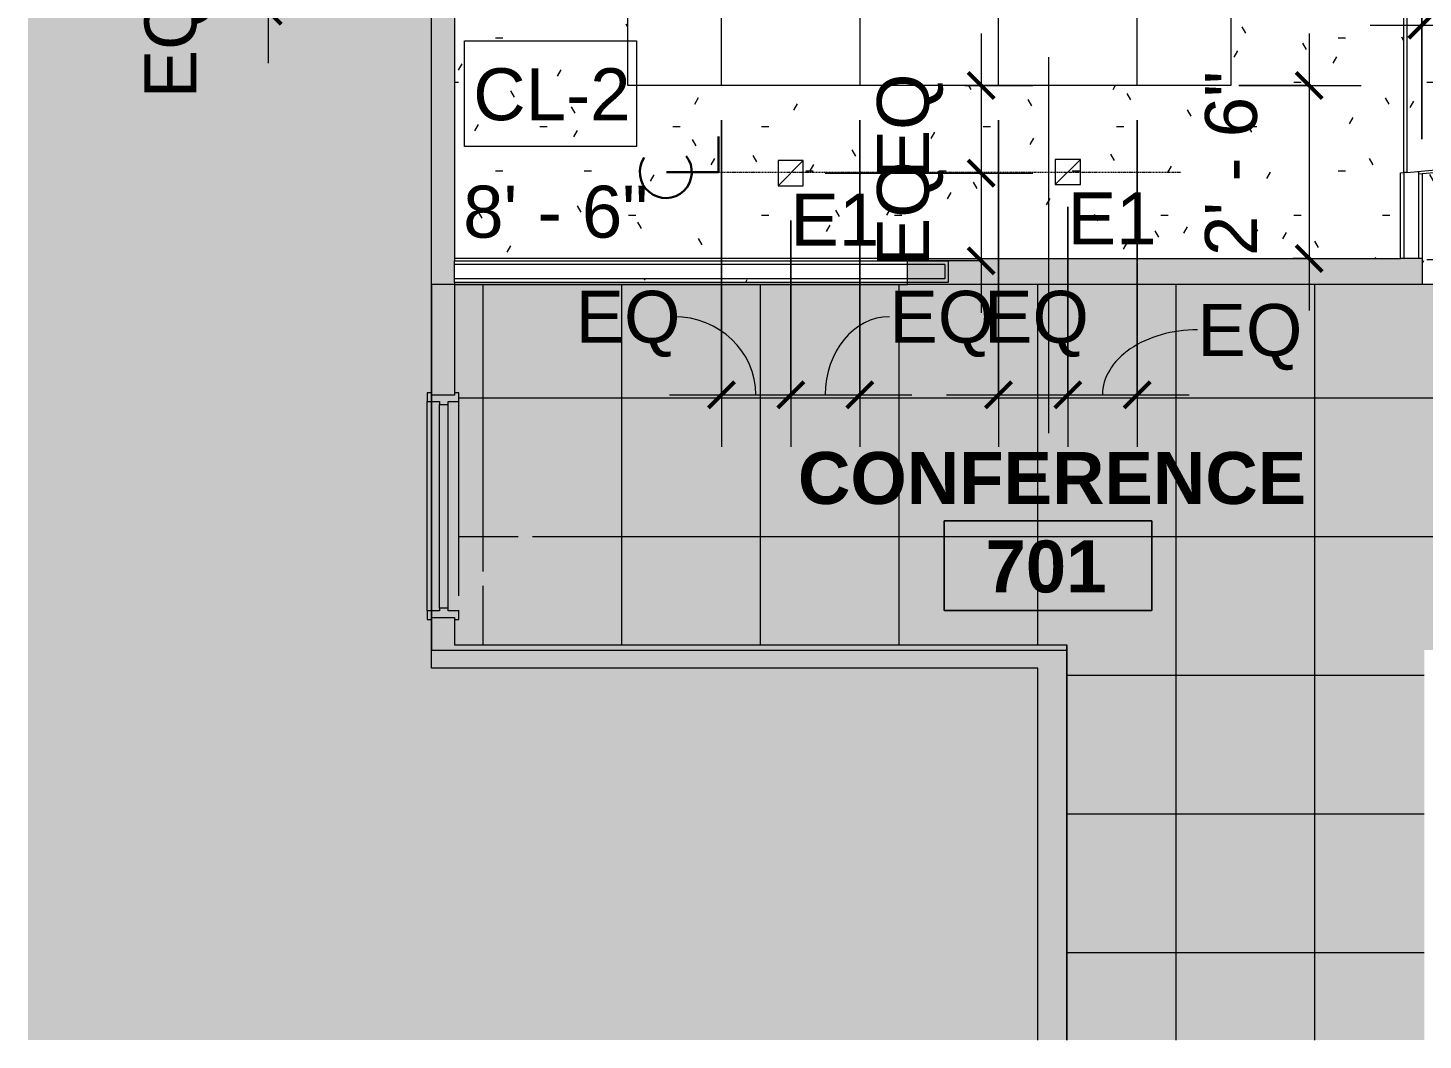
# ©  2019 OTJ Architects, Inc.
# Model space of a CAD drawing. Header units: inches. Extents: x 587 to 2050, y 1170 to 2086.
# Drawn here: x 587.2 to 828.8, y 1170.5 to 1345.7 of the extents above; entities that cross this region are included whole.
import ezdxf

# ---------------------------------------------------------------- set-up
doc = ezdxf.new("R2010")
doc.units = ezdxf.units.IN
doc.header["$MEASUREMENT"] = 0
doc.linetypes.add('Center 1_4_', pattern=[0.53125, 0.25, -0.09375, 0.09375, -0.09375])
for name, color, linetype, lineweight in [('A-ANNO-DIMS', 211, 'Continuous', 9), ('A-ANNO-DIMS-96', 211, 'Continuous', 9), ('A-ANNO-NOTE', 131, 'Continuous', 9), ('A-AREA-IDEN', 2, 'Continuous', 9), ('A-CLNG', 13, 'Continuous', 13), ('A-CLNG-IDEN', 151, 'Continuous', 9), ('A-CLNG-PATT', 13, 'Continuous', 13), ('A-DETL', 90, 'Continuous', 9), ('A-DETL-CNTR', 5, 'Center 1_4_', 9), ('A-DETL-GENF', 92, 'Continuous', 9), ('A-DOOR', 31, 'Continuous', 13), ('A-WALL', 113, 'Continuous', 13), ('A-WALL-PATT', 111, 'Continuous', 13), ('CORRIDOR', 7, 'Continuous', 9), ('E-LITE-EQPM', 33, 'Continuous', 9), ('E-LITE-EQPM-IDEN', 33, 'Continuous', 9), ('I-WALL', 2, 'Continuous', 13), ('Victor Bldg - 7th Floor_LINK_dwg', 8, 'Continuous', 9)]:
    doc.layers.add(name, color=color, linetype=linetype, lineweight=lineweight)
doc.styles.add('Arial', font='arial.ttf', dxfattribs={"height": 9})
doc.styles.add('Swis721 Lt BT', font='swissl.ttf', dxfattribs={"height": 9})
doc.styles.add('Swis721 Lt BT_B', font='', dxfattribs={"height": 9})
doc.styles.get('Swis721 Lt BT_B').set_extended_font_data('Swis721 Lt BT', bold=True)
doc.dimstyles.new('OTJ_-_3_32__Linear__1_2__Tolerance', dxfattribs={"dimscale": 12, "dimtxt": 9.497835, "dimasz": 0.375, "dimexe": 0.75, "dimexo": 0.5, "dimgap": 0.5, "dimtad": 1, "dimdec": 1, "dimrnd": 0.5, "dimzin": 3, "dimdsep": 46, "dimlunit": 4, "dimtxsty": 'Swis721 Lt BT', "dimblk1": 'OBLIQUE', "dimblk2": 'OBLIQUE', "dimsah": 1, "dimcen": 0.09, "dimdle": 0.75, "dimazin": 0, "dimtfac": 1, "dimtdec": 4, "dimtix": 1, "dimtmove": 0, "dimatfit": 3, "dimfxl": 1, "dimtvp": 1, "dimfrac": 2, "dimtolj": 1, "dimtzin": 0, "dimarcsym": 2})
doc.dimstyles.new('OTJ_-_3_32__Linear__1_2__Tolerance_1', dxfattribs={"dimscale": 12, "dimtxt": 9.497835, "dimasz": 0.375, "dimexe": 0.75, "dimexo": 0.5, "dimgap": 0.5, "dimtad": 1, "dimdec": 1, "dimrnd": 0.5, "dimzin": 3, "dimdsep": 46, "dimlunit": 4, "dimtxsty": 'Swis721 Lt BT', "dimblk1": 'OBLIQUE', "dimblk2": 'OBLIQUE', "dimsah": 1, "dimcen": 0.09, "dimdle": 0.75, "dimazin": 0, "dimtfac": 1, "dimtdec": 4, "dimtix": 1, "dimtmove": 1, "dimatfit": 3, "dimfxl": 1, "dimtvp": 1, "dimfrac": 2, "dimtolj": 1, "dimtzin": 0, "dimarcsym": 2})
pattern_1 = [(0, (0, 0), (30.72, 7.68), [1.267, -21.773, 1.267, -21.773, -122.88]), (0, (0, 0), (30.72, 7.68), [-46.08, 1.267, -44.813, 1.267, -21.773, -53.76]), (0, (0, 0), (30.72, 7.68), [-115.2, 1.267, -14.093, 1.267, -37.133]), (120, (11.52, 3.84), (-22.011075, 22.7643), [1.267, -21.773, 1.267, -21.773, -122.88]), (120, (11.52, 3.84), (-22.011075, 22.7643), [-46.08, 1.267, -44.813, 1.267, -21.773, -53.76]), (120, (11.52, 3.84), (-22.011075, 22.7643), [-115.2, 1.267, -14.093, 1.267, -37.133]), (240, (15.36, 19.2), (-8.708925, -30.4443), [1.267, -21.773, 1.267, -21.773, -122.88]), (240, (15.36, 19.2), (-8.708925, -30.4443), [-46.08, 1.267, -44.813, 1.267, -21.773, -53.76]), (240, (15.36, 19.2), (-8.708925, -30.4443), [-115.2, 1.267, -14.093, 1.267, -37.133])]

# ---------------------------------------------------------------- blocks, each defined once
blk = doc.blocks.new('Door - Single - Solid Door-6976403-REFLECTED CEILING PLAN')
at = {"layer": 'A-DOOR'}
h = blk.add_hatch(color=250, dxfattribs=at)
h.paths.add_polyline_path([(-15.63, 2.66), (-15.63, 1.91), (-15.26, 1.91), (-15.26, -2.09), (-15.63, -2.09), (-15.63, -2.84), (-14.13, -2.84), (-14.13, -0.96), (-13.63, -0.96), (-13.63, 0.54), (-14.13, 0.54), (-14.13, 2.66), (-15.26, 2.66)], flags=0)
h.paths.add_polyline_path([(21.62, 0.54), (21.62, -0.96), (22.12, -0.96), (22.12, -2.84), (23.62, -2.84), (23.62, -2.09), (23.24, -2.09), (23.24, 1.91), (23.62, 1.91), (23.62, 2.66), (22.12, 2.66), (22.12, 0.54)], flags=0)
at = {"layer": 'A-DOOR', "color": 8, "lineweight": 20}
for p, q in [((-14.13, 2.66), (-15.63, 2.66)), ((-15.63, 2.66), (-15.63, 1.91)), ((-14.13, 0.54), (-14.13, 2.66)), ((22.12, 2.66), (22.12, 0.54)), ((23.62, 2.66), (22.12, 2.66)), ((23.62, 1.91), (23.62, 2.66)), ((-13.63, 0.54), (-14.13, 0.54)), ((-13.63, -0.96), (-13.63, 0.54)), ((21.62, 0.54), (21.62, -0.96)), ((22.12, 0.54), (21.62, 0.54)), ((-15.63, -2.09), (-15.63, -2.84)), ((-14.13, -0.96), (-13.63, -0.96)), ((-14.13, -2.84), (-14.13, -0.96)), ((21.62, -0.96), (22.12, -0.96)), ((22.12, -0.96), (22.12, -2.84)), ((23.62, -2.84), (23.62, -2.09)), ((-15.63, -2.84), (-14.13, -2.84)), ((22.12, -2.84), (23.62, -2.84))]:
    blk.add_line(p, q, dxfattribs=at)
at = {"layer": 'A-DOOR', "lineweight": 9}
for p, q in [((-14.13, 2.66), (22.12, 2.66)), ((-13.63, 0.54), (21.62, 0.54)), ((-13.63, -0.96), (21.62, -0.96)), ((-14.13, -2.84), (-14.01, -2.84)), ((-11.53, -2.84), (22.12, -2.84))]:
    blk.add_line(p, q, dxfattribs=at)
blk = doc.blocks.new('Victor Bldg - 7th Floor_LINK_dwg-6972240-REFLECTED CEILING PLAN')
at = {"layer": 'CORRIDOR'}
blk.add_line((767.14, 1170.48), (767.14, 1238.77), dxfattribs=at)
blk = doc.blocks.new('L-Recessed Square Downlight - 4_-4552743-REFLECTED CEILING PLAN')
at = {"layer": 'E-LITE-EQPM'}
for p, q in [((-2.1875, -2.1875), (-2.1875, 2.1875)), ((-2.1875, 2.1875), (2.1875, 2.1875)), ((-2.1875, 2.1875), (2.1875, -2.1875)), ((2.1875, 2.1875), (2.1875, -2.1875)), ((2.1875, -2.1875), (-2.1875, -2.1875))]:
    blk.add_line(p, q, dxfattribs=at)
blk = doc.blocks.new('Room Tag - Room Name and Number-3379422-REFLECTED CEILING PLAN')
at = {"layer": 'A-AREA-IDEN'}
for p, q in [((-0.1881, -0.1636), (-0.1881, -0.0018)), ((-0.1881, -0.0018), (0.1869, -0.0018)), ((0.1869, -0.0018), (-0.1881, -0.0018)), ((-0.1881, -0.0018), (-0.1881, -0.1636)), ((0.1869, -0.0018), (0.1869, -0.1636)), ((0.1869, -0.1636), (0.1869, -0.0018)), ((0.1869, -0.1636), (-0.1881, -0.1636)), ((-0.1881, -0.1636), (0.1869, -0.1636))]:
    blk.add_line(p, q, dxfattribs=at)
blk = doc.blocks.new('DIMBLOCK7-REFLECTED CEILING PLAN')
at = {"layer": 'A-ANNO-DIMS-96', "transparency": 16777216}
for p, q in [((752.26, 1344.78), (752.26, 1320.59)), ((749.45, 1335.78), (761.26, 1335.78)), ((752.26, 1335.78), (749.45, 1335.78)), ((725.3, 1320.59), (761.26, 1320.59)), ((752.26, 1320.59), (725.3, 1320.59))]:
    blk.add_line(p, q, dxfattribs=at)
at = {"layer": 'A-ANNO-DIMS-96', "lineweight": 50, "transparency": 16777216}
for p, q in [((752.26, 1335.78), (750.01, 1338.03)), ((752.26, 1335.78), (754.51, 1333.53)), ((752.26, 1320.59), (750.01, 1322.84)), ((752.26, 1320.59), (754.51, 1318.34))]:
    blk.add_line(p, q, dxfattribs=at)
at = {"layer": 'A-ANNO-DIMS-96', "color": 0, "transparency": 16777216, "insert": (734.25, 1319.67), "char_height": 9, "width": 20.443, "attachment_point": 1, "rotation": 90, "line_spacing_factor": 1.005062, "style": 'Swis721 Lt BT'}
blk.add_mtext('EQ', dxfattribs=at)
blk = doc.blocks.new('_Oblique')
at = {"color": 0, "linetype": 'ByBlock', "lineweight": -2}
blk.add_line((-0.5, -0.5), (0.5, 0.5), dxfattribs=at)
blk = doc.blocks.new('DIMBLOCK8-REFLECTED CEILING PLAN')
at = {"layer": 'A-ANNO-DIMS-96', "lineweight": 50, "transparency": 16777216}
for p, q in [((752.26, 1320.59), (750.01, 1322.84)), ((752.26, 1320.59), (754.51, 1318.34)), ((752.26, 1305.41), (750.01, 1307.66)), ((752.26, 1305.41), (754.51, 1303.16))]:
    blk.add_line(p, q, dxfattribs=at)
at = {"layer": 'A-ANNO-DIMS-96', "transparency": 16777216}
for p, q in [((725.3, 1320.59), (761.26, 1320.59)), ((752.26, 1320.59), (725.3, 1320.59)), ((752.26, 1320.59), (752.26, 1296.41)), ((752.59, 1305.41), (743.26, 1305.41)), ((752.26, 1305.41), (752.59, 1305.41))]:
    blk.add_line(p, q, dxfattribs=at)
at = {"layer": 'A-ANNO-DIMS-96', "color": 0, "transparency": 16777216, "insert": (734.25, 1304.48), "char_height": 9, "width": 20.443, "attachment_point": 1, "rotation": 90, "line_spacing_factor": 1.005062, "style": 'Swis721 Lt BT'}
blk.add_mtext('EQ', dxfattribs=at)
blk = doc.blocks.new('DIMBLOCK9-REFLECTED CEILING PLAN')
at = {"layer": 'A-ANNO-DIMS-96', "transparency": 16777216}
for p, q in [((809.06, 1344.78), (809.06, 1296.78)), ((796.93, 1335.78), (818.06, 1335.78)), ((809.06, 1335.78), (796.93, 1335.78)), ((806.24, 1305.78), (818.06, 1305.78)), ((809.06, 1305.78), (806.24, 1305.78))]:
    blk.add_line(p, q, dxfattribs=at)
at = {"layer": 'A-ANNO-DIMS-96', "lineweight": 50, "transparency": 16777216}
for p, q in [((809.06, 1335.78), (806.81, 1338.03)), ((809.06, 1335.78), (811.31, 1333.53)), ((809.06, 1305.78), (806.81, 1308.03)), ((809.06, 1305.78), (811.31, 1303.53))]:
    blk.add_line(p, q, dxfattribs=at)
at = {"layer": 'A-ANNO-DIMS-96', "color": 0, "transparency": 16777216, "insert": (791.04, 1306.23), "char_height": 9, "width": 34.9159, "attachment_point": 1, "rotation": 90, "line_spacing_factor": 1.005062, "style": 'Swis721 Lt BT'}
blk.add_mtext('2\' - 6"', dxfattribs=at)
blk = doc.blocks.new('DIMBLOCK24-REFLECTED CEILING PLAN')
at = {"layer": 'A-ANNO-DIMS-96', "lineweight": 50, "transparency": 16777216}
for p, q in [((628.81, 1360.64), (626.56, 1362.89)), ((628.81, 1360.64), (631.06, 1358.39)), ((628.81, 1348.64), (626.56, 1350.89)), ((628.81, 1348.64), (631.06, 1346.39))]:
    blk.add_line(p, q, dxfattribs=at)
at = {"layer": 'A-ANNO-DIMS-96', "transparency": 16777216}
for p, q in [((667.91, 1360.64), (619.81, 1360.64)), ((628.81, 1360.64), (628.81, 1339.64)), ((628.81, 1360.64), (667.91, 1360.64)), ((685.09, 1348.64), (619.81, 1348.64)), ((628.81, 1348.64), (685.09, 1348.64))]:
    blk.add_line(p, q, dxfattribs=at)
blk.add_ellipse((628.81, 1350.59), major_axis=(16.93, 0), ratio=0.239373, start_param=1.570796, end_param=3.141593, dxfattribs=at)
at = {"layer": 'A-ANNO-DIMS-96', "color": 0, "transparency": 16777216, "insert": (607.4, 1333.55), "char_height": 9, "width": 20.443, "attachment_point": 1, "rotation": 90, "line_spacing_factor": 1.005062, "style": 'Swis721 Lt BT'}
blk.add_mtext('EQ', dxfattribs=at)
blk = doc.blocks.new('DIMBLOCK27-REFLECTED CEILING PLAN')
at = {"layer": 'A-ANNO-DIMS-96', "transparency": 16777216}
for p, q in [((707.3, 1329.78), (707.3, 1273.19)), ((707.3, 1282.19), (707.3, 1329.78)), ((719.3, 1312.41), (719.3, 1273.19)), ((719.3, 1282.19), (719.3, 1312.41)), ((698.3, 1282.19), (719.3, 1282.19))]:
    blk.add_line(p, q, dxfattribs=at)
at = {"layer": 'A-ANNO-DIMS-96', "lineweight": 50, "transparency": 16777216}
for p, q in [((707.3, 1282.19), (709.55, 1284.44)), ((719.3, 1282.19), (721.55, 1284.44)), ((707.3, 1282.19), (705.05, 1279.94)), ((719.3, 1282.19), (717.05, 1279.94))]:
    blk.add_line(p, q, dxfattribs=at)
at = {"layer": 'A-ANNO-DIMS-96', "transparency": 16777216}
blk.add_ellipse((699.08, 1282.19), major_axis=(14.21, 0), ratio=0.952478, start_param=0, end_param=1.570796, dxfattribs=at)
at = {"layer": 'A-ANNO-DIMS-96', "color": 0, "transparency": 16777216, "insert": (682.05, 1300.21), "char_height": 9, "width": 20.443, "attachment_point": 1, "line_spacing_factor": 1.005062, "style": 'Swis721 Lt BT'}
blk.add_mtext('EQ', dxfattribs=at)
blk = doc.blocks.new('DIMBLOCK28-REFLECTED CEILING PLAN')
at = {"layer": 'A-ANNO-DIMS-96', "transparency": 16777216}
for p, q in [((731.3, 1329.78), (731.3, 1273.19)), ((731.3, 1282.19), (731.3, 1329.78)), ((719.3, 1312.41), (719.3, 1273.19)), ((719.3, 1282.19), (719.3, 1312.41)), ((719.3, 1282.19), (740.3, 1282.19))]:
    blk.add_line(p, q, dxfattribs=at)
at = {"layer": 'A-ANNO-DIMS-96', "lineweight": 50, "transparency": 16777216}
for p, q in [((719.3, 1282.19), (721.55, 1284.44)), ((731.3, 1282.19), (733.55, 1284.44)), ((719.3, 1282.19), (717.05, 1279.94)), ((731.3, 1282.19), (729.05, 1279.94))]:
    blk.add_line(p, q, dxfattribs=at)
at = {"layer": 'A-ANNO-DIMS-96', "transparency": 16777216}
blk.add_ellipse((736.39, 1282.19), major_axis=(0, 13.54), ratio=0.819703, start_param=0, end_param=1.570796, dxfattribs=at)
at = {"layer": 'A-ANNO-DIMS-96', "color": 0, "transparency": 16777216, "insert": (736.39, 1300.21), "char_height": 9, "width": 20.443, "attachment_point": 1, "line_spacing_factor": 1.005062, "style": 'Swis721 Lt BT'}
blk.add_mtext('EQ', dxfattribs=at)
blk = doc.blocks.new('DIMBLOCK29-REFLECTED CEILING PLAN')
at = {"layer": 'A-ANNO-DIMS-96', "transparency": 16777216}
for p, q in [((755.3, 1329.78), (755.3, 1273.19)), ((755.3, 1282.19), (755.3, 1329.78)), ((767.3, 1314.78), (767.3, 1273.19)), ((767.3, 1282.19), (767.3, 1314.78)), ((746.3, 1282.19), (767.3, 1282.19))]:
    blk.add_line(p, q, dxfattribs=at)
at = {"layer": 'A-ANNO-DIMS-96', "lineweight": 50, "transparency": 16777216}
for p, q in [((755.3, 1282.19), (757.55, 1284.44)), ((767.3, 1282.19), (769.55, 1284.44)), ((755.3, 1282.19), (753.05, 1279.94)), ((767.3, 1282.19), (765.05, 1279.94))]:
    blk.add_line(p, q, dxfattribs=at)
at = {"layer": 'A-ANNO-DIMS-96', "color": 0, "transparency": 16777216, "insert": (752.78, 1300.21), "char_height": 9, "width": 20.443, "attachment_point": 1, "line_spacing_factor": 1.005062, "style": 'Swis721 Lt BT'}
blk.add_mtext('EQ', dxfattribs=at)
blk = doc.blocks.new('DIMBLOCK30-REFLECTED CEILING PLAN')
at = {"layer": 'A-ANNO-DIMS-96', "transparency": 16777216}
for p, q in [((779.3, 1329.78), (779.3, 1273.19)), ((779.3, 1282.19), (779.3, 1329.78)), ((767.3, 1314.78), (767.3, 1273.19)), ((767.3, 1282.19), (767.3, 1314.78)), ((767.3, 1282.19), (788.3, 1282.19))]:
    blk.add_line(p, q, dxfattribs=at)
at = {"layer": 'A-ANNO-DIMS-96', "lineweight": 50, "transparency": 16777216}
for p, q in [((767.3, 1282.19), (769.55, 1284.44)), ((779.3, 1282.19), (781.55, 1284.44)), ((767.3, 1282.19), (765.05, 1279.94)), ((779.3, 1282.19), (777.05, 1279.94))]:
    blk.add_line(p, q, dxfattribs=at)
at = {"layer": 'A-ANNO-DIMS-96', "transparency": 16777216}
blk.add_ellipse((789.75, 1282.19), major_axis=(16.46, 0), ratio=0.684422, start_param=1.570796, end_param=3.141593, dxfattribs=at)
at = {"layer": 'A-ANNO-DIMS-96', "color": 0, "transparency": 16777216, "insert": (789.75, 1297.93), "char_height": 9, "width": 20.443, "attachment_point": 1, "line_spacing_factor": 1.005062, "style": 'Swis721 Lt BT'}
blk.add_mtext('EQ', dxfattribs=at)
blk = doc.blocks.new('Centerline - Centerline-43150-REFLECTED CEILING PLAN')
at = {"layer": 'A-ANNO-NOTE', "lineweight": 30}
for p, q in [((0, 0.0259), (0, -0.0678)), ((0, -0.0678), (0.0642, -0.0678))]:
    blk.add_line(p, q, dxfattribs=at)
blk.add_arc((0, 0.0273), 0.0469, 55.7755, 308.0372, dxfattribs=at)
blk = doc.blocks.new('DIMBLOCK51-REFLECTED CEILING PLAN')
at = {"layer": 'A-ANNO-DIMS-96', "transparency": 16777216}
for p, q in [((870.75, 1361.12), (870.75, 1337.21)), ((870.75, 1346.21), (870.75, 1361.12)), ((828.62, 1326.45), (828.62, 1355.21)), ((819.62, 1346.21), (879.75, 1346.21)), ((828.62, 1346.21), (828.62, 1326.45))]:
    blk.add_line(p, q, dxfattribs=at)
at = {"layer": 'A-ANNO-DIMS-96', "lineweight": 50, "transparency": 16777216}
for p, q in [((828.62, 1346.21), (830.87, 1348.46)), ((870.75, 1346.21), (873, 1348.46)), ((828.62, 1346.21), (826.37, 1343.96)), ((870.75, 1346.21), (868.5, 1343.96))]:
    blk.add_line(p, q, dxfattribs=at)
at = {"layer": 'A-ANNO-DIMS-96', "color": 0, "transparency": 16777216, "insert": (835.14, 1364.23), "char_height": 9, "width": 34.9159, "attachment_point": 1, "line_spacing_factor": 1.005062, "style": 'Swis721 Lt BT'}
blk.add_mtext('3\' - 6"', dxfattribs=at)
blk = doc.blocks.new('DIMBLOCK52-REFLECTED CEILING PLAN')
at = {"layer": 'A-ANNO-DIMS-96', "transparency": 16777216}
for p, q in [((828.62, 1326.45), (828.62, 1434.69)), ((863.75, 1428), (863.75, 1416.69)), ((863.75, 1425.69), (863.75, 1428)), ((819.62, 1425.69), (872.75, 1425.69)), ((828.62, 1425.69), (828.62, 1326.45))]:
    blk.add_line(p, q, dxfattribs=at)
at = {"layer": 'A-ANNO-DIMS-96', "lineweight": 50, "transparency": 16777216}
for p, q in [((828.62, 1425.69), (830.87, 1427.94)), ((863.75, 1425.69), (866, 1427.94)), ((828.62, 1425.69), (826.37, 1423.44)), ((863.75, 1425.69), (861.5, 1423.44))]:
    blk.add_line(p, q, dxfattribs=at)
at = {"layer": 'A-ANNO-DIMS-96', "color": 0, "transparency": 16777216, "insert": (828.32, 1443.71), "char_height": 9, "width": 42.8759, "attachment_point": 1, "line_spacing_factor": 1.005062, "style": 'Swis721 Lt BT'}
blk.add_mtext('2\' - 11"', dxfattribs=at)

msp = doc.modelspace()

# ---------------------------------------------------------------- hatches: boundary and pattern name
at = {"layer": 'A-CLNG-PATT'}
h = msp.add_hatch(dxfattribs=at)
h.set_pattern_fill('FP_1', color=256, style=0, pattern_type=2)
h.set_pattern_definition(pattern_1)
h.paths.add_polyline_path([(928.7775, 1301.2804), (988.8295, 1301.2804), (976.5038, 1333.39), (828.625, 1320.4523), (828.625, 1301.2804), (926, 1301.2804)], flags=0)
h.paths.add_polyline_path([(1129.1725, 1301.7804), (1129.5, 1301.7804), (1129.5, 1373.5), (1093, 1373.5), (1093, 1373), (1068.5, 1373), (1068.5, 1398), (1093, 1398), (1093, 1397.7512), (1129.5, 1397.7512), (1129.5, 1437.0637), (1122.4672, 1437.0637), (1122.4672, 1539.375), (827.0927, 1539.375), (827.0927, 1535.9375), (826, 1535.9375), (826, 1320.7245), (976.8356, 1333.9209), (989.1732, 1301.7804), (1129.1548, 1301.7804)], flags=0)
h.paths.add_polyline_path([(1102.75, 1340.0304), (1006.75, 1340.0304), (1006.75, 1342.4054), (1102.75, 1342.4054)], flags=0)
h.paths.add_polyline_path([(935.5633, 1367.125), (871, 1367.125), (871, 1369.5), (942.5, 1369.5), (942.5, 1367.125)], flags=0)
h.paths.add_polyline_path([(853, 1373.5), (829, 1373.5), (829, 1397.5), (853, 1397.5)], flags=0)
h.paths.add_polyline_path([(1126.0825, 1377.25), (1129.5, 1377.25), (1129.5, 1394.0012), (1093, 1394.0012), (1093, 1377.25), (1112.5969, 1377.25)], flags=0)
h.paths.add_polyline_path([(1097.2797, 1398), (1096.5297, 1398), (1096.5297, 1436.8762), (1127.9825, 1436.8762), (1127.9825, 1436.1262), (1125.0297, 1436.1262), (1125.0297, 1398.75), (1127.9825, 1398.75), (1127.9825, 1398), (1100.7818, 1398)], flags=0)
h.paths.add_polyline_path([(1052.5, 1412), (980.5, 1412), (980.5, 1414.375), (1052.5, 1414.375)], flags=0)
h.paths.add_polyline_path([(911.5, 1434.0012), (864, 1434.0012), (864, 1436.3762), (911.5, 1436.3762), (911.5, 1434.3502)], flags=0)
h.paths.add_polyline_path([(1116.3937, 1445.9304), (1116, 1445.9304), (1116, 1529.9304), (1116.3937, 1529.9304), (1116.3937, 1446.2623)], flags=0)
h.paths.add_polyline_path([(980.5, 1475.0304), (962.9047, 1475.0304), (962.9047, 1477.4054), (1058.9047, 1477.4054), (1058.9047, 1475.0304), (1006.75, 1475.0304)], flags=0)
h.paths.add_polyline_path([(864, 1496.125), (846, 1496.125), (846, 1498.5), (893.5, 1498.5), (893.5, 1496.125)], flags=0)
h.paths.add_polyline_path([(935.5633, 1508.3012), (926, 1508.3012), (926, 1515.6988), (1022, 1515.6988), (1022, 1508.3012), (953.2534, 1508.3012)], flags=0)
h = msp.add_hatch(dxfattribs=at)
h.set_pattern_fill('FP_1', color=256, style=0, pattern_type=2)
h.set_pattern_definition(pattern_1)
h.paths.add_polyline_path([(661.0927, 1305.7804), (824.875, 1305.7804), (824.875, 1320.6261), (825.5, 1320.7245), (825.5, 1535.9375), (661.0927, 1535.9375), (661.0927, 1397.5849)], flags=0)
h.paths.add_polyline_path([(691.0927, 1335.7804), (691.0927, 1505.9375), (795.5, 1505.9375), (795.5, 1335.7804), (761.3893, 1335.7804)], flags=0)
h = msp.add_hatch(dxfattribs=at)
h.set_pattern_fill('FP_7', color=256, style=0, pattern_type=2)
h.set_pattern_definition([(270, (731.296, 1420.64), (-24, -1e-15), []), (180, (731.296, 1420.64), (3e-15, 24), [])])
h.paths.add_polyline_path([(795.5, 1335.7804), (795.5, 1505.9375), (691.0927, 1505.9375), (691.0927, 1335.7804), (779.5479, 1335.7804)], flags=0)
h.paths.add_polyline_path([(779.5479, 1371.6197), (706.5479, 1371.6197), (706.5479, 1373.3697), (779.5479, 1373.3697)], flags=0)
h.paths.add_polyline_path([(761.3893, 1419.4795), (706.5479, 1419.4795), (706.5479, 1421.2295), (779.5479, 1421.2295), (779.5479, 1419.4795)], flags=0)
h.paths.add_polyline_path([(779.5479, 1467.4795), (706.5479, 1467.4795), (706.5479, 1469.2295), (779.5479, 1469.2295)], flags=0)
h = msp.add_hatch(dxfattribs=at)
h.set_pattern_fill('FP_12', color=256, style=0, pattern_type=2)
h.set_pattern_definition([(0, (1002.06, 1209.64), (0, -24), []), (270, (1002.06, 1209.64), (-24, -1e-15), [])])
h.paths.add_polyline_path([(829, 1170.4789), (829, 1238), (1283.9113, 1238), (1283.9113, 1301.2804), (661.0927, 1301.2804), (661.0927, 1282.5238), (661.8427, 1282.5238), (661.8427, 1247.3736), (686.0611, 1271.5921), (687.2986, 1270.3546), (661.8427, 1244.8988), (661.8427, 1243.2738), (661.0927, 1243.2738), (661.0927, 1238.8988), (767.1111, 1238.8988), (767.1111, 1170.4789), (820.6855, 1170.4789)], flags=0)
at = {"layer": 'A-DETL-GENF'}
h = msp.add_hatch(color=9, dxfattribs=at)
h.paths.add_polyline_path([(670.2318, 1170.4789), (762.1111, 1170.4789), (762.1111, 1234.8988), (657.0927, 1234.8988), (657.0927, 1243.2738), (656.3427, 1243.2738), (656.3427, 1244.7738), (657.0927, 1244.7738), (657.075, 1281.0238), (656.3427, 1281.0238), (656.3427, 1282.5238), (657.0927, 1282.5238), (657.0665, 2035.5), (587.2153, 2035.5), (587.2153, 1170.4789), (657.0927, 1170.4789)], flags=0)
h.paths.add_polyline_path([(1036, 1170.4789), (1036, 1234.5), (867.4375, 1234.5), (867.4375, 1170.4789), (977.0503, 1170.4789)], flags=0)
h.paths.add_polyline_path([(861.9375, 1170.4789), (861.9375, 1234.5), (838, 1234.5), (838, 1170.4789)], flags=0)
h.paths.add_polyline_path([(1103, 1170.4789), (1283.9113, 1170.4789), (1283.9113, 1199), (1269.625, 1199), (1269.625, 1191.4687), (1264.625, 1191.4687), (1264.625, 1199), (1248, 1199), (1248, 1191.4687), (1243, 1191.4687), (1243, 1216), (1103, 1216), (1103, 1191.75), (1098, 1191.75), (1098, 1215.5), (1042, 1215.5), (1042, 1170.4789), (1098.0625, 1170.4789)], flags=0)
h.paths.add_polyline_path([(1248, 1202.5), (1283.9113, 1202.5), (1283.9113, 1234.5), (1248, 1234.5), (1248, 1232), (1247.9375, 1232), (1247.9375, 1216), (1248, 1216)], flags=0)
h.paths.add_polyline_path([(1103, 1219.5), (1244.4375, 1219.5), (1244.4375, 1232), (1098, 1232), (1098, 1234.5), (1042, 1234.5), (1042, 1223.5), (1098.0625, 1223.5), (1098.0625, 1231.75), (1101.5625, 1231.75), (1101.5625, 1219.5)], flags=0)
h.paths.add_polyline_path([(1237.375, 1305.7804), (1283.9113, 1305.7804), (1283.9113, 1348.5304), (1238.875, 1348.5304), (1238.875, 1347.7804), (1237.375, 1347.7804), (1237.375, 1349.9054), (1236.875, 1349.9054), (1236.875, 1351.4054), (1237.375, 1351.4054), (1237.375, 1353.2804), (1238.875, 1353.2804), (1238.875, 1352.5304), (1283.9113, 1352.5304), (1283.9113, 1761.5841), (1133, 1761.5841), (1133, 1352.5304), (1199.625, 1352.5304), (1199.625, 1353.2804), (1201.125, 1353.2804), (1201.125, 1351.4054), (1201.625, 1351.4054), (1201.625, 1349.9054), (1201.125, 1349.9054), (1201.125, 1347.7804), (1199.625, 1347.7804), (1199.625, 1348.5304), (1133, 1348.5304), (1133, 1305.7804), (1237.25, 1305.7804)], flags=0)
h.paths.add_polyline_path([(1283.9113, 1765.0841), (1283.9113, 2035.5), (1205, 2035.5), (1205, 1829.3138), (1279, 1829.3138), (1279, 1828.8138), (1205, 1828.8179), (1205, 1765.0841), (1279, 1765.0841)], flags=0)
msp.add_hatch(color=9, dxfattribs=at).paths.add_polyline_path([(794.1766, 1170.4789), (829, 1170.4789), (829, 1238), (1283.9113, 1238), (1283.9113, 1301.2804), (661.0927, 1301.2804), (661.0927, 1282.5238), (661.8427, 1282.5238), (661.8427, 1281.0238), (659.9677, 1281.0238), (659.9677, 1280.5238), (658.4677, 1280.5238), (658.4677, 1281.0238), (657.0927, 1281.0238), (657.0927, 1244.7738), (658.4677, 1244.7738), (658.4677, 1245.2738), (659.9677, 1245.2738), (659.9677, 1244.7738), (661.8427, 1244.7738), (661.8427, 1243.2738), (661.0927, 1243.2738), (661.0927, 1238.8988), (767.1111, 1238.8988), (767.1111, 1170.4789)], flags=0)
at = {"layer": 'A-WALL-PATT', "lineweight": 9}
h = msp.add_hatch(color=7, dxfattribs=at)
h.paths.add_polyline_path([(660.6053, 1234.8988), (661.0927, 1234.8988), (661.0927, 1243.6488), (657.0927, 1243.6488), (657.0927, 1234.8988)], flags=0)
h.paths.add_polyline_path([(661.0927, 1282.1488), (661.0927, 2035.4291), (657.0927, 2035.4291), (657.0927, 1282.1488)], flags=0)
h = msp.add_hatch(dxfattribs=at)
h.set_pattern_fill('FP_1', color=256, style=0, pattern_type=2)
h.set_pattern_definition(pattern_1)
h.paths.add_polyline_path([(824.875, 1305.7804), (825.5, 1305.7804), (825.5, 1320.6808), (824.875, 1320.6261), (824.875, 1306.4054)], flags=0)
for points in [[(826, 1301.2804), (828.625, 1301.2804), (828.625, 1305.7804), (739.5274, 1305.7804), (739.5274, 1301.2804), (825.5, 1301.2804)], [(761.3893, 1234.8988), (767.1111, 1234.8988), (767.1111, 1238.8988), (661.0927, 1238.8988), (661.0927, 1234.8988), (674.3023, 1234.8988)], [(767.1111, 1170.4789), (767.1111, 1234.8988), (762.1111, 1234.8988), (762.1111, 1170.4789)]]:
    msp.add_hatch(color=7, dxfattribs=at).paths.add_polyline_path(points, flags=0)
h = msp.add_hatch(dxfattribs=at)
h.set_pattern_fill('FP_1', color=256, style=0, pattern_type=2)
h.set_pattern_definition(pattern_1)
h.paths.add_polyline_path([(739.5274, 1301.6554), (739.5274, 1302.2804), (661.0927, 1302.2804), (661.0927, 1301.6554), (691.0927, 1301.6554)], flags=0)

# ---------------------------------------------------------------- linework, layer by layer
at = {"layer": 'A-AREA-IDEN'}
msp.add_line((763.928, 1340.6705), (763.928, 1275.5537), dxfattribs=at)
at = {"layer": 'A-CLNG'}
for p, q in [((691.0927, 1335.7804), (691.0927, 1505.9375)), ((795.5, 1505.9375), (795.5, 1335.7804)), ((795.5, 1335.7804), (691.0927, 1335.7804)), ((739.5274, 1305.7804), (661.0927, 1305.7804)), ((661.0927, 1301.2804), (739.5274, 1301.2804)), ((988.8295, 1301.2804), (828.625, 1301.2804))]:
    msp.add_line(p, q, dxfattribs=at)
at = {"layer": 'A-CLNG-IDEN', "flags": 128}
msp.add_lwpolyline([(662.8226, 1343.495), (692.5817, 1343.495), (692.5817, 1325.2257), (662.8226, 1325.2257)], close=True, dxfattribs=at)
at = {"layer": 'A-DETL'}
for p, q in [((657.0927, 1234.8988), (657.0927, 2035.5)), ((1283.9113, 1301.2804), (657.0927, 1301.2804)), ((657.0927, 1301.2804), (657.0927, 1238)), ((657.0927, 1238), (767.1111, 1238)), ((767.1111, 1238), (767.1111, 1170.4789)), ((762.1111, 1234.8988), (657.0927, 1234.8988)), ((762.1111, 1170.4789), (762.1111, 1234.8988))]:
    msp.add_line(p, q, dxfattribs=at)
at = {"layer": 'A-DETL-CNTR'}
msp.add_line((698.9052, 1320.7804), (786.9052, 1320.7804), dxfattribs=at)
at = {"layer": 'A-WALL', "color": 8, "lineweight": 20}
for p, q in [((657.0927, 1282.1488), (657.0927, 2035.4291)), ((661.0927, 1535.9375), (661.0927, 1305.4054)), ((739.5274, 1301.2804), (739.5274, 1305.7804)), ((739.5274, 1305.7804), (824.875, 1305.7804)), ((828.625, 1305.7804), (828.625, 1301.2804)), ((661.0927, 1301.6554), (661.0927, 1282.1488)), ((828.625, 1301.2804), (739.5274, 1301.2804)), ((661.0927, 1282.1488), (657.0927, 1282.1488)), ((657.0927, 1234.8988), (657.0927, 1243.6488)), ((657.0927, 1243.6488), (661.0927, 1243.6488)), ((661.0927, 1243.6488), (661.0927, 1238.8988)), ((661.0927, 1238.8988), (767.1111, 1238.8988)), ((767.1111, 1238.8988), (767.1111, 1234.8988)), ((762.1111, 1234.8988), (657.0927, 1234.8988))]:
    msp.add_line(p, q, dxfattribs=at)
at = {"layer": 'A-WALL'}
for p, q in [((826, 1320.7245), (825.5, 1320.6808)), ((825.5, 1320.6808), (825.5, 1305.7804)), ((828, 1320.8995), (828, 1305.7804)), ((828.625, 1320.4523), (828, 1320.3976)), ((661.0927, 1301.6554), (661.0927, 1305.4054)), ((745.9677, 1304.7804), (661.0927, 1304.7804)), ((745.9677, 1304.7804), (745.9677, 1302.2804)), ((828.625, 1305.7804), (824.875, 1305.7804)), ((745.9677, 1302.2804), (661.0927, 1302.2804))]:
    msp.add_line(p, q, dxfattribs=at)
at = {"layer": 'I-WALL'}
for p, q in [((825.5, 1320.6808), (825.5, 1498.5625)), ((826, 1498.5625), (826, 1320.7245)), ((826, 1320.7245), (928.7339, 1329.7126)), ((928.7775, 1329.2145), (828.625, 1320.4523)), ((824.875, 1320.6261), (825.5, 1320.6808)), ((824.875, 1305.7804), (824.875, 1320.6261)), ((828.625, 1320.4523), (828.625, 1305.7804)), ((661.0927, 1305.4054), (746.5927, 1305.4054)), ((746.5927, 1305.4054), (746.5927, 1301.6554)), ((746.5927, 1301.6554), (661.0927, 1301.6554))]:
    msp.add_line(p, q, dxfattribs=at)
at = {"layer": 'I-WALL', "color": 8, "lineweight": 20}
for p, q in [((762.1111, 1170.4789), (762.1111, 1234.8988)), ((767.1111, 1234.8988), (767.1111, 1170.4789))]:
    msp.add_line(p, q, dxfattribs=at)

# ---------------------------------------------------------------- block references
at = {"layer": 'A-ANNO-NOTE', "xscale": 96, "yscale": 96, "zscale": 96, "rotation": 89.9999999999997}
msp.add_blockref('Centerline - Centerline-43150-REFLECTED CEILING PLAN', (700.2956, 1320.7804), dxfattribs=at)
at = {"layer": 'A-AREA-IDEN', "xscale": 95.99999999999994, "yscale": 95.99999999999994, "zscale": 95.99999999999994}
msp.add_blockref('Room Tag - Room Name and Number-3379422-REFLECTED CEILING PLAN', (763.9173, 1260.5873), dxfattribs=at)
at = {"layer": 'A-DOOR', "rotation": 89.99999999999991}
msp.add_blockref('Door - Single - Solid Door-6976403-REFLECTED CEILING PLAN', (659.004, 1258.9047), dxfattribs=at)
at = {"layer": 'E-LITE-EQPM', "extrusion": (0, 0, -1)}
for p in [(-719.2964, 1320.5929), (-767.2964, 1320.7804)]:
    msp.add_blockref('L-Recessed Square Downlight - 4_-4552743-REFLECTED CEILING PLAN', p, dxfattribs=at)
at = {"layer": 'Victor Bldg - 7th Floor_LINK_dwg', "color": 7}
msp.add_blockref('Victor Bldg - 7th Floor_LINK_dwg-6972240-REFLECTED CEILING PLAN', (0, 0), dxfattribs=at)

# ---------------------------------------------------------------- texts
at = {"layer": 'A-AREA-IDEN', "char_height": 9, "attachment_point": 1, "style": 'Swis721 Lt BT_B'}
for s, insert, width in [('CONFERENCE', (720.5579, 1272.3037), 104.838), ('701', (753.0215, 1256.9851), 25.452)]:
    msp.add_mtext(s, dxfattribs=dict(at, insert=insert, width=width))
at = {"layer": 'A-CLNG-IDEN', "char_height": 9, "attachment_point": 1, "style": 'Swis721 Lt BT'}
for s, insert, width in [('CL-2', (664.3226, 1338.745), 32.118), ('8\' - 6"', (662.5841, 1318.4158), 36.36)]:
    msp.add_mtext(s, dxfattribs=dict(at, insert=insert, width=width))
at = {"layer": 'E-LITE-EQPM-IDEN', "char_height": 9, "width": 18.786, "attachment_point": 1, "style": 'Arial'}
for insert in [(719.2633, 1317.052), (767.2633, 1317.2395)]:
    msp.add_mtext('E1', dxfattribs=dict(at, insert=insert))

# ---------------------------------------------------------------- dimensions: what is measured, and where the dimension line sits
at = {"layer": 'A-ANNO-DIMS'}
for base, p2, override, picture, middle in [((863.75, 1425.6904), (863.75, 1434.0012), {"dimpost": '<>', "dimfxl": 118.857601}, 'DIMBLOCK52-REFLECTED CEILING PLAN', (846.1875, 1436.1904)), ((870.75, 1346.2121), (870.75, 1367.125), {"dimpost": '<>', "dimfxl": 62.871756}, 'DIMBLOCK51-REFLECTED CEILING PLAN', (849.6875, 1356.8374))]:
    dim = msp.add_linear_dim(base=base, p1=(828.625, 1320.4523), p2=p2, dimstyle='OTJ_-_3_32__Linear__1_2__Tolerance', override=override, dxfattribs=at)
    dim.commit()
    dim.dimension.update_dxf_attribs({"geometry": picture, "text_midpoint": middle})
dim = msp.add_linear_dim(base=(628.8075, 1348.6402), p1=(673.9052, 1360.6402), p2=(691.0927, 1348.6402), angle=90, text='EQ', dimstyle='OTJ_-_3_32__Linear__1_2__Tolerance_1', override={"dimpost": '<>', "dimfxl": 20.962112}, dxfattribs=at)
dim.commit()
dim.dimension.update_dxf_attribs({"geometry": 'DIMBLOCK24-REFLECTED CEILING PLAN', "text_midpoint": (613.3982, 1343.7728), "dimtype": 128, "text_rotation": 90})
for base, p1, p2, override, picture, middle in [((752.2633, 1320.5929), (755.4453, 1335.7804), (719.2964, 1320.5929), {"dimpost": '<>', "dimfxl": 39.209725}, 'DIMBLOCK7-REFLECTED CEILING PLAN', (741.3142, 1328.1866)), ((752.2633, 1305.4054), (719.2964, 1320.5929), (746.5927, 1305.4054), {"dimpost": '<>', "dimfxl": 31.237024}, 'DIMBLOCK8-REFLECTED CEILING PLAN', (741.3142, 1312.9991))]:
    dim = msp.add_linear_dim(base=base, p1=p1, p2=p2, angle=90, text='EQ', dimstyle='OTJ_-_3_32__Linear__1_2__Tolerance', override=override, dxfattribs=at)
    dim.commit()
    dim.dimension.update_dxf_attribs({"geometry": picture, "text_midpoint": middle})
dim = msp.add_linear_dim(base=(809.0576, 1305.7804), p1=(790.9271, 1335.7804), p2=(812.2396, 1305.7804), angle=90, dimstyle='OTJ_-_3_32__Linear__1_2__Tolerance', override={"dimpost": '<>', "dimfxl": 36.799736}, dxfattribs=at)
dim.commit()
dim.dimension.update_dxf_attribs({"geometry": 'DIMBLOCK9-REFLECTED CEILING PLAN', "text_midpoint": (798.4323, 1320.7804)})
for base, p1, p2, override, picture, middle in [((719.2964, 1282.1933), (707.2964, 1335.7804), (719.2964, 1318.4054), {"dimpost": '<>', "dimfxl": 21.116122}, 'DIMBLOCK27-REFLECTED CEILING PLAN', (692.2686, 1294.2084)), ((731.2964, 1282.1933), (719.2964, 1318.4054), (731.2964, 1335.7804), {"dimpost": '<>', "dimfxl": 21.116122}, 'DIMBLOCK28-REFLECTED CEILING PLAN', (746.6149, 1294.2084)), ((779.2964, 1282.1933), (767.2964, 1320.7804), (779.2964, 1335.7804), {"dimpost": '<>', "dimfxl": 19.209373}, 'DIMBLOCK30-REFLECTED CEILING PLAN', (799.9763, 1291.935))]:
    dim = msp.add_linear_dim(base=base, p1=p1, p2=p2, text='EQ', dimstyle='OTJ_-_3_32__Linear__1_2__Tolerance_1', override=override, dxfattribs=at)
    dim.commit()
    dim.dimension.update_dxf_attribs({"geometry": picture, "text_midpoint": middle, "dimtype": 128})
dim = msp.add_linear_dim(base=(767.2964, 1282.1933), p1=(755.2964, 1335.7804), p2=(767.2964, 1320.7804), text='EQ', dimstyle='OTJ_-_3_32__Linear__1_2__Tolerance', override={"dimpost": '<>', "dimfxl": 19.209373}, dxfattribs=at)
dim.commit()
dim.dimension.update_dxf_attribs({"geometry": 'DIMBLOCK29-REFLECTED CEILING PLAN', "text_midpoint": (761.2964, 1293.1423)})

doc.saveas('drawing.dxf')
